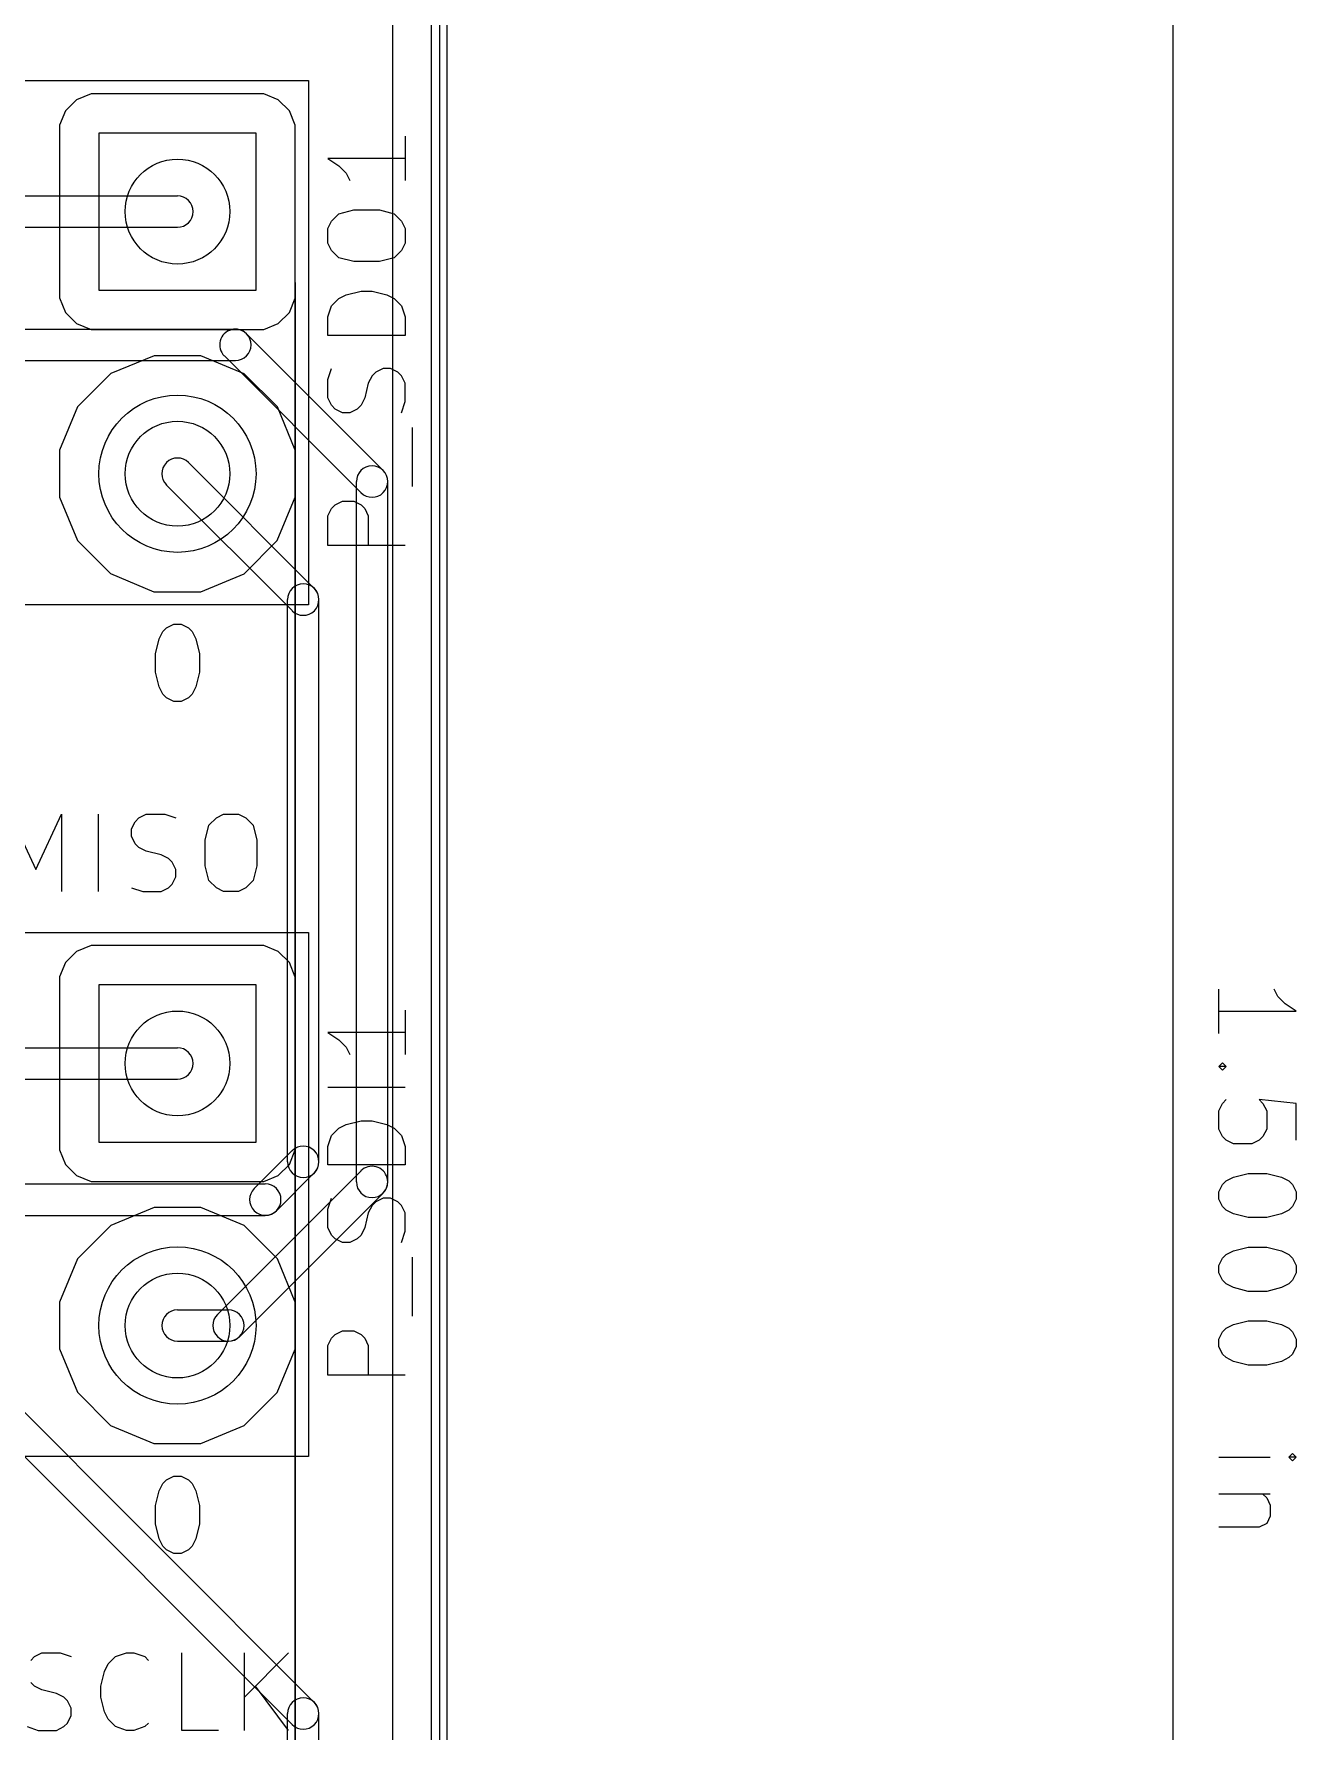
# Model space of a CAD drawing. Extents: x 10 to 410, y -287 to -10.
# Drawn here: x 241.18 to 253.42, y -136.01 to -119.56 of the extents above; entities that cross this region are included whole.
import ezdxf

# ---------------------------------------------------------------- set-up
doc = ezdxf.new("R2010")
doc.units = 0
doc.header["$MEASUREMENT"] = 0
doc.layers.add('Black', color=250, linetype='CONTINUOUS')
doc.layers.add('White', color=7, linetype='CONTINUOUS')

msp = doc.modelspace()

# ---------------------------------------------------------------- linework, layer by layer
at = {"layer": 'BLACK'}
for p, q in [((245.035, -150.495), (245.035, -112.395)), ((245.11, -112.395), (245.11, -150.495)), ((245.11, -112.395), (245.11, -150.495)), ((245.11, -112.395), (245.11, -150.495)), ((245.11, -112.395), (245.11, -150.495)), ((245.11, -112.395), (245.11, -150.495)), ((245.11, -112.395), (245.11, -150.495)), ((245.11, -112.395), (245.11, -150.495)), ((245.185, -150.495), (245.185, -112.395)), ((252.222, -112.395), (252.222, -150.495)), ((244.654, -112.851), (244.654, -146.252)), ((244.654, -112.851), (244.654, -146.252)), ((233.68, -120.015), (243.84, -120.015)), ((243.84, -120.015), (243.84, -125.095)), ((241.592, -120.2), (241.485, -120.307)), ((241.592, -120.2), (241.485, -120.307)), ((241.733, -120.142), (241.592, -120.2)), ((241.733, -120.142), (241.592, -120.2)), ((243.257, -120.142), (241.733, -120.142)), ((243.257, -120.142), (241.733, -120.142)), ((243.408, -120.142), (243.257, -120.142)), ((243.408, -120.142), (243.257, -120.142)), ((243.548, -120.2), (243.408, -120.142)), ((243.548, -120.2), (243.408, -120.142)), ((243.655, -120.307), (243.548, -120.2)), ((243.655, -120.307), (243.548, -120.2)), ((241.485, -120.307), (241.427, -120.447)), ((241.485, -120.307), (241.427, -120.447)), ((243.713, -120.448), (243.655, -120.307)), ((243.713, -120.448), (243.655, -120.307)), ((241.427, -120.447), (241.427, -120.598)), ((241.427, -120.447), (241.427, -120.598)), ((243.332, -120.523), (241.808, -120.523)), ((241.808, -120.523), (241.808, -122.047)), ((243.332, -120.523), (241.808, -120.523)), ((241.808, -120.523), (241.808, -122.047)), ((243.332, -120.523), (241.808, -120.523)), ((241.808, -120.523), (241.808, -122.047)), ((243.332, -122.047), (243.332, -120.523)), ((243.332, -122.047), (243.332, -120.523)), ((243.332, -122.047), (243.332, -120.523)), ((243.713, -121.972), (243.713, -120.448)), ((243.713, -121.972), (243.713, -120.448)), ((244.779, -120.555), (244.779, -120.984)), ((241.427, -120.598), (241.427, -122.122)), ((241.427, -120.598), (241.427, -122.122)), ((244.779, -120.769), (244.029, -120.769)), ((244.029, -120.769), (244.136, -120.841)), ((244.136, -120.841), (244.207, -120.912)), ((244.207, -120.912), (244.243, -120.984)), ((244.029, -121.448), (244.064, -121.376)), ((244.064, -121.376), (244.136, -121.305)), ((244.136, -121.305), (244.279, -121.269)), ((244.279, -121.269), (244.529, -121.269)), ((244.529, -121.269), (244.671, -121.305)), ((244.671, -121.305), (244.743, -121.376)), ((244.743, -121.376), (244.779, -121.448)), ((244.029, -121.591), (244.029, -121.448)), ((244.779, -121.448), (244.779, -121.591)), ((244.064, -121.662), (244.029, -121.591)), ((244.136, -121.734), (244.064, -121.662)), ((244.743, -121.662), (244.671, -121.734)), ((244.779, -121.591), (244.743, -121.662)), ((244.279, -121.769), (244.136, -121.734)), ((244.529, -121.769), (244.279, -121.769)), ((244.671, -121.734), (244.529, -121.769)), ((243.713, -123.598), (243.713, -121.972)), ((243.713, -122.123), (243.713, -121.972)), ((243.713, -121.972), (243.713, -123.598)), ((243.713, -123.598), (243.713, -121.972)), ((243.713, -122.123), (243.713, -121.972)), ((243.713, -121.972), (243.713, -123.598)), ((241.427, -122.122), (241.485, -122.263)), ((241.427, -122.122), (241.485, -122.263)), ((241.808, -122.047), (243.332, -122.047)), ((241.808, -122.047), (243.332, -122.047)), ((241.808, -122.047), (243.332, -122.047)), ((243.655, -122.263), (243.713, -122.123)), ((243.655, -122.263), (243.713, -122.123)), ((244.029, -122.305), (244.064, -122.198)), ((244.064, -122.198), (244.136, -122.126)), ((244.136, -122.126), (244.207, -122.091)), ((244.207, -122.091), (244.35, -122.055)), ((244.35, -122.055), (244.457, -122.055)), ((244.457, -122.055), (244.6, -122.091)), ((244.6, -122.091), (244.671, -122.126)), ((244.671, -122.126), (244.743, -122.198)), ((244.743, -122.198), (244.779, -122.305)), ((241.485, -122.263), (241.592, -122.37)), ((241.485, -122.263), (241.592, -122.37)), ((243.548, -122.37), (243.655, -122.263)), ((243.548, -122.37), (243.655, -122.263)), ((244.029, -122.484), (244.029, -122.305)), ((244.779, -122.305), (244.779, -122.484)), ((241.592, -122.37), (241.732, -122.428)), ((241.592, -122.37), (241.732, -122.428)), ((241.732, -122.428), (241.883, -122.428)), ((241.732, -122.428), (241.883, -122.428)), ((241.883, -122.428), (243.407, -122.428)), ((241.883, -122.428), (243.407, -122.428)), ((243.407, -122.428), (243.548, -122.37)), ((243.407, -122.428), (243.548, -122.37)), ((244.779, -122.484), (244.029, -122.484)), ((242.344, -122.682), (241.923, -122.855)), ((242.344, -122.682), (241.923, -122.855)), ((242.798, -122.682), (242.344, -122.682)), ((242.798, -122.682), (242.344, -122.682)), ((243.218, -122.857), (242.798, -122.682)), ((243.218, -122.857), (242.798, -122.682)), ((241.923, -122.855), (241.602, -123.177)), ((241.923, -122.855), (241.602, -123.177)), ((243.54, -123.178), (243.218, -122.857)), ((243.54, -123.178), (243.218, -122.857)), ((244.029, -122.912), (244.064, -122.805)), ((244.493, -122.841), (244.457, -122.876)), ((244.564, -122.805), (244.493, -122.841)), ((244.636, -122.805), (244.564, -122.805)), ((244.707, -122.841), (244.636, -122.805)), ((244.743, -122.876), (244.707, -122.841)), ((244.029, -123.091), (244.029, -122.912)), ((244.421, -122.948), (244.386, -123.091)), ((244.457, -122.876), (244.421, -122.948)), ((244.779, -122.948), (244.743, -122.876)), ((244.779, -123.126), (244.779, -122.948)), ((241.602, -123.177), (241.427, -123.597)), ((241.602, -123.177), (241.427, -123.597)), ((243.713, -123.598), (243.54, -123.178)), ((243.713, -123.598), (243.54, -123.178)), ((244.064, -123.162), (244.029, -123.091)), ((244.1, -123.198), (244.064, -123.162)), ((244.35, -123.162), (244.314, -123.198)), ((244.386, -123.091), (244.35, -123.162)), ((244.743, -123.234), (244.779, -123.126)), ((244.171, -123.234), (244.1, -123.198)), ((244.243, -123.234), (244.171, -123.234)), ((244.314, -123.198), (244.243, -123.234)), ((244.85, -123.948), (244.85, -123.376)), ((241.427, -123.597), (241.427, -124.051)), ((241.427, -123.597), (241.427, -124.051)), ((243.713, -123.599), (243.713, -123.598)), ((243.713, -123.599), (243.713, -123.598)), ((243.713, -131.854), (243.713, -123.599)), ((243.713, -124.053), (243.713, -123.599)), ((243.713, -123.599), (243.713, -131.854)), ((243.713, -131.854), (243.713, -123.599)), ((243.713, -124.053), (243.713, -123.599)), ((243.713, -123.599), (243.713, -131.854)), ((241.427, -124.051), (241.6, -124.472)), ((241.427, -124.051), (241.6, -124.472)), ((243.538, -124.473), (243.713, -124.053)), ((243.538, -124.473), (243.713, -124.053)), ((244.029, -124.234), (244.064, -124.162)), ((244.064, -124.162), (244.1, -124.126)), ((244.1, -124.126), (244.171, -124.091)), ((244.171, -124.091), (244.279, -124.091)), ((244.279, -124.091), (244.35, -124.126)), ((244.35, -124.126), (244.386, -124.162)), ((244.386, -124.162), (244.421, -124.234)), ((244.029, -124.519), (244.029, -124.234)), ((244.421, -124.234), (244.421, -124.519)), ((241.6, -124.472), (241.922, -124.793)), ((241.6, -124.472), (241.922, -124.793)), ((243.217, -124.795), (243.538, -124.473)), ((243.217, -124.795), (243.538, -124.473)), ((244.779, -124.519), (244.029, -124.519)), ((241.922, -124.793), (242.342, -124.968)), ((241.922, -124.793), (242.342, -124.968)), ((242.796, -124.968), (243.217, -124.795)), ((242.796, -124.968), (243.217, -124.795)), ((242.342, -124.968), (242.796, -124.968)), ((242.342, -124.968), (242.796, -124.968)), ((243.84, -125.095), (233.68, -125.095)), ((242.427, -125.355), (242.463, -125.319)), ((242.463, -125.319), (242.534, -125.284)), ((242.534, -125.284), (242.606, -125.284)), ((242.606, -125.284), (242.677, -125.319)), ((242.677, -125.319), (242.713, -125.355)), ((242.356, -125.569), (242.391, -125.426)), ((242.391, -125.426), (242.427, -125.355)), ((242.713, -125.355), (242.749, -125.426)), ((242.749, -125.426), (242.784, -125.569)), ((242.356, -125.748), (242.356, -125.569)), ((242.784, -125.569), (242.784, -125.748)), ((242.391, -125.891), (242.356, -125.748)), ((242.784, -125.748), (242.749, -125.891)), ((242.427, -125.962), (242.391, -125.891)), ((242.463, -125.998), (242.427, -125.962)), ((242.713, -125.962), (242.677, -125.998)), ((242.749, -125.891), (242.713, -125.962)), ((242.534, -126.034), (242.463, -125.998)), ((242.606, -126.034), (242.534, -126.034)), ((242.677, -125.998), (242.606, -126.034)), ((240.947, -127.125), (241.197, -127.661)), ((241.197, -127.661), (241.447, -127.125)), ((241.447, -127.125), (241.447, -127.875)), ((241.804, -127.875), (241.804, -127.125)), ((242.197, -127.161), (242.268, -127.125)), ((242.268, -127.125), (242.447, -127.125)), ((242.447, -127.125), (242.554, -127.161)), ((242.947, -127.161), (243.018, -127.125)), ((243.018, -127.125), (243.161, -127.125)), ((243.161, -127.125), (243.233, -127.161)), ((242.125, -127.268), (242.161, -127.197)), ((242.125, -127.339), (242.125, -127.268)), ((242.161, -127.197), (242.197, -127.161)), ((242.84, -127.375), (242.875, -127.232)), ((242.875, -127.232), (242.947, -127.161)), ((243.233, -127.161), (243.304, -127.232)), ((243.304, -127.232), (243.34, -127.375)), ((242.161, -127.411), (242.125, -127.339)), ((242.197, -127.447), (242.161, -127.411)), ((242.268, -127.482), (242.197, -127.447)), ((242.84, -127.625), (242.84, -127.375)), ((243.34, -127.375), (243.34, -127.625)), ((242.411, -127.518), (242.268, -127.482)), ((242.483, -127.554), (242.411, -127.518)), ((242.518, -127.589), (242.483, -127.554)), ((242.554, -127.661), (242.518, -127.589)), ((242.875, -127.768), (242.84, -127.625)), ((243.34, -127.625), (243.304, -127.768)), ((242.518, -127.804), (242.554, -127.732)), ((242.554, -127.732), (242.554, -127.661)), ((242.947, -127.839), (242.875, -127.768)), ((243.304, -127.768), (243.233, -127.839)), ((242.125, -127.839), (242.233, -127.875)), ((242.233, -127.875), (242.411, -127.875)), ((242.411, -127.875), (242.483, -127.839)), ((242.483, -127.839), (242.518, -127.804)), ((243.018, -127.875), (242.947, -127.839)), ((243.161, -127.875), (243.018, -127.875)), ((243.233, -127.839), (243.161, -127.875)), ((233.68, -128.27), (243.84, -128.27)), ((243.84, -128.27), (243.84, -133.35)), ((241.733, -128.397), (241.592, -128.455)), ((241.733, -128.397), (241.592, -128.455)), ((243.257, -128.397), (241.733, -128.397)), ((243.257, -128.397), (241.733, -128.397)), ((243.408, -128.397), (243.257, -128.397)), ((243.408, -128.397), (243.257, -128.397)), ((243.548, -128.455), (243.408, -128.397)), ((243.548, -128.455), (243.408, -128.397)), ((241.485, -128.562), (241.427, -128.702)), ((241.485, -128.562), (241.427, -128.702)), ((241.592, -128.455), (241.485, -128.562)), ((241.592, -128.455), (241.485, -128.562)), ((243.655, -128.562), (243.548, -128.455)), ((243.655, -128.562), (243.548, -128.455)), ((243.713, -128.703), (243.655, -128.562)), ((243.713, -128.703), (243.655, -128.562)), ((241.427, -128.702), (241.427, -128.853)), ((241.427, -128.702), (241.427, -128.853)), ((243.332, -128.778), (241.808, -128.778)), ((241.808, -128.778), (241.808, -130.302)), ((243.332, -128.778), (241.808, -128.778)), ((241.808, -128.778), (241.808, -130.302)), ((243.332, -128.778), (241.808, -128.778)), ((241.808, -128.778), (241.808, -130.302)), ((243.332, -130.302), (243.332, -128.778)), ((243.332, -130.302), (243.332, -128.778)), ((243.332, -130.302), (243.332, -128.778)), ((243.713, -130.227), (243.713, -128.703)), ((243.713, -130.227), (243.713, -128.703)), ((241.427, -128.853), (241.427, -130.377)), ((241.427, -128.853), (241.427, -130.377)), ((252.668, -129.249), (252.668, -128.82)), ((253.24, -128.891), (253.204, -128.82)), ((253.311, -128.963), (253.24, -128.891)), ((244.779, -129.024), (244.779, -129.453)), ((252.668, -129.034), (253.418, -129.034)), ((253.418, -129.034), (253.311, -128.963)), ((244.779, -129.239), (244.029, -129.239)), ((244.029, -129.239), (244.136, -129.31)), ((244.136, -129.31), (244.207, -129.381)), ((244.207, -129.381), (244.243, -129.453)), ((252.668, -129.57), (252.704, -129.534)), ((252.704, -129.606), (252.668, -129.57)), ((252.74, -129.57), (252.668, -129.57)), ((252.704, -129.534), (252.74, -129.57)), ((252.74, -129.57), (252.704, -129.606)), ((244.779, -129.774), (244.029, -129.774)), ((252.668, -129.999), (252.704, -129.927)), ((252.704, -129.927), (252.74, -129.891)), ((253.418, -129.927), (253.061, -129.891)), ((253.061, -129.891), (253.097, -129.927)), ((253.097, -129.927), (253.133, -129.999)), ((253.418, -130.284), (253.418, -129.927)), ((252.668, -130.177), (252.668, -129.999)), ((253.133, -129.999), (253.133, -130.177)), ((243.713, -131.853), (243.713, -130.227)), ((243.713, -130.378), (243.713, -130.227)), ((243.713, -130.227), (243.713, -131.853)), ((243.713, -131.853), (243.713, -130.227)), ((243.713, -130.378), (243.713, -130.227)), ((243.713, -130.227), (243.713, -131.853)), ((244.029, -130.346), (244.064, -130.239)), ((244.064, -130.239), (244.136, -130.167)), ((244.136, -130.167), (244.207, -130.131)), ((244.207, -130.131), (244.35, -130.096)), ((244.35, -130.096), (244.457, -130.096)), ((244.457, -130.096), (244.6, -130.131)), ((244.6, -130.131), (244.671, -130.167)), ((244.671, -130.167), (244.743, -130.239)), ((244.743, -130.239), (244.779, -130.346)), ((252.704, -130.249), (252.668, -130.177)), ((252.74, -130.284), (252.704, -130.249)), ((253.097, -130.249), (253.061, -130.284)), ((253.133, -130.177), (253.097, -130.249)), ((241.427, -130.377), (241.485, -130.518)), ((241.427, -130.377), (241.485, -130.518)), ((241.808, -130.302), (243.332, -130.302)), ((241.808, -130.302), (243.332, -130.302)), ((241.808, -130.302), (243.332, -130.302)), ((243.655, -130.518), (243.713, -130.378)), ((243.655, -130.518), (243.713, -130.378)), ((244.029, -130.524), (244.029, -130.346)), ((244.779, -130.346), (244.779, -130.524)), ((252.811, -130.32), (252.74, -130.284)), ((252.99, -130.32), (252.811, -130.32)), ((253.061, -130.284), (252.99, -130.32)), ((241.485, -130.518), (241.592, -130.625)), ((241.485, -130.518), (241.592, -130.625)), ((243.548, -130.625), (243.655, -130.518)), ((243.548, -130.625), (243.655, -130.518)), ((244.779, -130.524), (244.029, -130.524)), ((241.592, -130.625), (241.732, -130.683)), ((241.592, -130.625), (241.732, -130.683)), ((241.732, -130.683), (241.883, -130.683)), ((241.732, -130.683), (241.883, -130.683)), ((241.883, -130.683), (243.407, -130.683)), ((241.883, -130.683), (243.407, -130.683)), ((243.407, -130.683), (243.548, -130.625)), ((243.407, -130.683), (243.548, -130.625)), ((252.668, -130.784), (252.704, -130.713)), ((252.704, -130.713), (252.74, -130.677)), ((252.74, -130.677), (252.811, -130.641)), ((252.811, -130.641), (252.954, -130.606)), ((252.954, -130.606), (253.133, -130.606)), ((253.133, -130.606), (253.276, -130.641)), ((253.276, -130.641), (253.347, -130.677)), ((253.347, -130.677), (253.383, -130.713)), ((253.383, -130.713), (253.418, -130.784)), ((244.029, -130.953), (244.064, -130.846)), ((244.457, -130.917), (244.421, -130.989)), ((244.493, -130.881), (244.457, -130.917)), ((244.564, -130.846), (244.493, -130.881)), ((244.636, -130.846), (244.564, -130.846)), ((244.707, -130.881), (244.636, -130.846)), ((244.743, -130.917), (244.707, -130.881)), ((244.779, -130.989), (244.743, -130.917)), ((252.668, -130.856), (252.668, -130.784)), ((252.704, -130.927), (252.668, -130.856)), ((253.418, -130.856), (253.383, -130.927)), ((253.418, -130.784), (253.418, -130.856)), ((242.344, -130.937), (241.923, -131.11)), ((242.344, -130.937), (241.923, -131.11)), ((242.798, -130.937), (242.344, -130.937)), ((242.798, -130.937), (242.344, -130.937)), ((243.218, -131.112), (242.798, -130.937)), ((243.218, -131.112), (242.798, -130.937)), ((244.029, -131.131), (244.029, -130.953)), ((244.421, -130.989), (244.386, -131.131)), ((244.779, -131.167), (244.779, -130.989)), ((252.74, -130.963), (252.704, -130.927)), ((252.811, -130.999), (252.74, -130.963)), ((252.954, -131.034), (252.811, -130.999)), ((253.133, -131.034), (252.954, -131.034)), ((253.276, -130.999), (253.133, -131.034)), ((253.347, -130.963), (253.276, -130.999)), ((253.383, -130.927), (253.347, -130.963)), ((241.923, -131.11), (241.602, -131.432)), ((241.923, -131.11), (241.602, -131.432)), ((243.54, -131.433), (243.218, -131.112)), ((243.54, -131.433), (243.218, -131.112)), ((244.064, -131.203), (244.029, -131.131)), ((244.1, -131.239), (244.064, -131.203)), ((244.171, -131.274), (244.1, -131.239)), ((244.314, -131.239), (244.243, -131.274)), ((244.35, -131.203), (244.314, -131.239)), ((244.386, -131.131), (244.35, -131.203)), ((244.743, -131.274), (244.779, -131.167)), ((244.243, -131.274), (244.171, -131.274)), ((252.704, -131.427), (252.74, -131.391)), ((252.74, -131.391), (252.811, -131.356)), ((252.811, -131.356), (252.954, -131.32)), ((252.954, -131.32), (253.133, -131.32)), ((253.133, -131.32), (253.276, -131.356)), ((253.276, -131.356), (253.347, -131.391)), ((253.347, -131.391), (253.383, -131.427)), ((241.602, -131.432), (241.427, -131.852)), ((241.602, -131.432), (241.427, -131.852)), ((243.713, -131.853), (243.54, -131.433)), ((243.713, -131.853), (243.54, -131.433)), ((244.85, -131.989), (244.85, -131.417)), ((252.668, -131.499), (252.704, -131.427)), ((252.668, -131.57), (252.668, -131.499)), ((252.704, -131.641), (252.668, -131.57)), ((253.383, -131.427), (253.418, -131.499)), ((253.418, -131.57), (253.383, -131.641)), ((253.418, -131.499), (253.418, -131.57)), ((252.74, -131.677), (252.704, -131.641)), ((252.811, -131.713), (252.74, -131.677)), ((252.954, -131.749), (252.811, -131.713)), ((253.276, -131.713), (253.133, -131.749)), ((253.347, -131.677), (253.276, -131.713)), ((253.383, -131.641), (253.347, -131.677)), ((241.427, -131.852), (241.427, -132.306)), ((241.427, -131.852), (241.427, -132.306)), ((243.713, -131.854), (243.713, -131.853)), ((243.713, -131.854), (243.713, -131.853)), ((243.713, -140.109), (243.713, -131.854)), ((243.713, -132.308), (243.713, -131.854)), ((243.713, -131.854), (243.713, -140.109)), ((243.713, -140.109), (243.713, -131.854)), ((243.713, -132.308), (243.713, -131.854)), ((243.713, -131.854), (243.713, -140.109)), ((253.133, -131.749), (252.954, -131.749)), ((252.811, -132.07), (252.954, -132.034)), ((252.954, -132.034), (253.133, -132.034)), ((253.133, -132.034), (253.276, -132.07)), ((244.029, -132.274), (244.064, -132.203)), ((244.064, -132.203), (244.1, -132.167)), ((244.1, -132.167), (244.171, -132.131)), ((244.171, -132.131), (244.279, -132.131)), ((244.279, -132.131), (244.35, -132.167)), ((244.35, -132.167), (244.386, -132.203)), ((244.386, -132.203), (244.421, -132.274)), ((252.668, -132.213), (252.704, -132.141)), ((252.668, -132.284), (252.668, -132.213)), ((252.704, -132.141), (252.74, -132.106)), ((252.74, -132.106), (252.811, -132.07)), ((253.276, -132.07), (253.347, -132.106)), ((253.347, -132.106), (253.383, -132.141)), ((253.383, -132.141), (253.418, -132.213)), ((253.418, -132.213), (253.418, -132.284)), ((241.427, -132.306), (241.6, -132.727)), ((241.427, -132.306), (241.6, -132.727)), ((243.538, -132.728), (243.713, -132.308)), ((243.538, -132.728), (243.713, -132.308)), ((244.029, -132.56), (244.029, -132.274)), ((244.421, -132.274), (244.421, -132.56)), ((252.704, -132.356), (252.668, -132.284)), ((252.74, -132.391), (252.704, -132.356)), ((252.811, -132.427), (252.74, -132.391)), ((253.347, -132.391), (253.276, -132.427)), ((253.383, -132.356), (253.347, -132.391)), ((253.418, -132.284), (253.383, -132.356)), ((244.779, -132.56), (244.029, -132.56)), ((252.954, -132.463), (252.811, -132.427)), ((253.133, -132.463), (252.954, -132.463)), ((253.276, -132.427), (253.133, -132.463)), ((241.6, -132.727), (241.922, -133.048)), ((241.6, -132.727), (241.922, -133.048)), ((243.217, -133.05), (243.538, -132.728)), ((243.217, -133.05), (243.538, -132.728)), ((241.922, -133.048), (242.342, -133.223)), ((241.922, -133.048), (242.342, -133.223)), ((242.796, -133.223), (243.217, -133.05)), ((242.796, -133.223), (243.217, -133.05)), ((243.84, -133.35), (233.68, -133.35)), ((242.342, -133.223), (242.796, -133.223)), ((242.342, -133.223), (242.796, -133.223)), ((252.668, -133.356), (253.168, -133.356)), ((253.383, -133.32), (253.347, -133.356)), ((253.347, -133.356), (253.383, -133.391)), ((253.418, -133.356), (253.347, -133.356)), ((253.418, -133.356), (253.383, -133.32)), ((253.383, -133.391), (253.418, -133.356)), ((242.463, -133.574), (242.534, -133.539)), ((242.534, -133.539), (242.606, -133.539)), ((242.606, -133.539), (242.677, -133.574)), ((242.356, -133.824), (242.391, -133.681)), ((242.391, -133.681), (242.427, -133.61)), ((242.427, -133.61), (242.463, -133.574)), ((242.677, -133.574), (242.713, -133.61)), ((242.713, -133.61), (242.749, -133.681)), ((242.749, -133.681), (242.784, -133.824)), ((253.168, -133.713), (252.668, -133.713)), ((253.097, -133.713), (253.133, -133.749)), ((242.356, -134.003), (242.356, -133.824)), ((242.784, -133.824), (242.784, -134.003)), ((253.133, -133.749), (253.168, -133.82)), ((253.168, -133.82), (253.168, -133.927)), ((242.391, -134.146), (242.356, -134.003)), ((242.784, -134.003), (242.749, -134.146)), ((253.061, -134.034), (252.668, -134.034)), ((253.133, -133.999), (253.061, -134.034)), ((253.168, -133.927), (253.133, -133.999)), ((242.427, -134.217), (242.391, -134.146)), ((242.749, -134.146), (242.713, -134.217)), ((242.463, -134.253), (242.427, -134.217)), ((242.534, -134.289), (242.463, -134.253)), ((242.606, -134.289), (242.534, -134.289)), ((242.677, -134.253), (242.606, -134.289)), ((242.713, -134.217), (242.677, -134.253)), ((241.147, -135.325), (241.183, -135.289)), ((241.183, -135.289), (241.254, -135.253)), ((241.254, -135.253), (241.433, -135.253)), ((241.433, -135.253), (241.54, -135.289)), ((241.897, -135.36), (241.969, -135.289)), ((241.969, -135.289), (242.076, -135.253)), ((242.076, -135.253), (242.147, -135.253)), ((242.147, -135.253), (242.255, -135.289)), ((242.255, -135.289), (242.29, -135.325)), ((242.612, -136.003), (242.612, -135.253)), ((243.219, -136.003), (243.219, -135.253)), ((243.647, -135.253), (243.219, -135.682)), ((241.826, -135.575), (241.862, -135.432)), ((241.862, -135.432), (241.897, -135.36)), ((241.183, -135.575), (241.147, -135.539)), ((241.254, -135.61), (241.183, -135.575)), ((241.397, -135.646), (241.254, -135.61)), ((241.469, -135.682), (241.397, -135.646)), ((241.504, -135.717), (241.469, -135.682)), ((241.826, -135.682), (241.826, -135.575)), ((241.862, -135.825), (241.826, -135.682)), ((243.647, -136.003), (243.326, -135.575)), ((241.54, -135.789), (241.504, -135.717)), ((241.54, -135.86), (241.54, -135.789)), ((241.897, -135.896), (241.862, -135.825)), ((241.112, -135.967), (241.219, -136.003)), ((241.219, -136.003), (241.397, -136.003)), ((241.397, -136.003), (241.469, -135.967)), ((241.469, -135.967), (241.504, -135.932)), ((241.504, -135.932), (241.54, -135.86)), ((241.969, -135.967), (241.897, -135.896)), ((242.076, -136.003), (241.969, -135.967)), ((242.147, -136.003), (242.076, -136.003)), ((242.255, -135.967), (242.147, -136.003)), ((242.29, -135.932), (242.255, -135.967)), ((242.969, -136.003), (242.612, -136.003))]:
    msp.add_line(p, q, dxfattribs=at)
for centre in [(242.57, -123.825), (242.57, -123.825), (242.57, -123.825), (242.57, -132.08), (242.57, -132.08), (242.57, -132.08)]:
    msp.add_circle(centre, 0.762, dxfattribs=at)
at = {"layer": 'WHITE'}
for p, q in [((245.035, -150.495), (245.035, -112.395)), ((245.185, -150.495), (245.185, -112.395)), ((243.332, -120.523), (241.808, -120.523)), ((241.808, -120.523), (241.808, -122.047)), ((243.332, -122.047), (243.332, -120.523)), ((240.03, -121.133), (242.57, -121.133)), ((240.03, -121.437), (242.57, -121.437)), ((241.808, -122.047), (243.332, -122.047)), ((234.23, -122.424), (243.132, -122.424)), ((244.565, -123.793), (243.24, -122.468)), ((244.35, -124.009), (243.025, -122.684)), ((234.23, -122.728), (243.132, -122.728)), ((242.678, -123.717), (243.897, -124.937)), ((242.462, -123.933), (243.682, -125.152)), ((244.305, -130.688), (244.305, -123.901)), ((244.61, -130.688), (244.61, -123.901)), ((243.637, -130.493), (243.637, -125.045)), ((243.942, -130.493), (243.942, -125.045)), ((243.332, -128.778), (241.808, -128.778)), ((241.808, -128.778), (241.808, -130.302)), ((243.332, -130.302), (243.332, -128.778)), ((240.03, -129.388), (242.57, -129.388)), ((240.03, -129.692), (242.57, -129.692)), ((241.808, -130.302), (243.332, -130.302)), ((243.682, -130.385), (243.314, -130.753)), ((242.957, -131.972), (244.35, -130.58)), ((239.515, -130.708), (243.422, -130.708)), ((243.897, -130.601), (243.53, -130.968)), ((243.173, -132.188), (244.565, -130.796)), ((239.515, -131.013), (243.422, -131.013)), ((240.138, -131.972), (243.897, -135.732)), ((242.57, -131.928), (243.065, -131.928)), ((239.922, -132.188), (243.682, -135.947)), ((242.57, -132.232), (243.065, -132.232)), ((243.637, -138.816), (243.637, -135.84)), ((243.942, -138.816), (243.942, -135.84))]:
    msp.add_line(p, q, dxfattribs=at)
for centre, radius in [((242.57, -121.285), 0.508), ((242.57, -123.825), 0.762), ((242.57, -123.825), 0.508), ((242.57, -129.54), 0.508), ((242.57, -132.08), 0.762), ((242.57, -132.08), 0.508)]:
    msp.add_circle(centre, radius, dxfattribs=at)
for centre, start, end in [((242.57, -121.285), 270, 450), ((243.132, -122.576), 405, 585), ((243.132, -122.576), 270, 450), ((242.57, -123.825), 45, 225), ((244.457, -123.901), 360, 540), ((244.457, -123.901), 225, 405), ((243.79, -125.045), 360, 540), ((243.79, -125.045), 225, 405), ((242.57, -129.54), 270, 450), ((243.79, -130.493), -45, 135), ((243.79, -130.493), 180, 360), ((244.457, -130.688), 315, 495), ((243.422, -130.86), 135, 315), ((243.422, -130.86), 270, 450), ((244.457, -130.688), 180, 360), ((242.57, -132.08), 90, 270), ((243.065, -132.08), 135, 315), ((243.065, -132.08), 270, 450), ((243.79, -135.84), 360, 540), ((243.79, -135.84), 225, 405)]:
    msp.add_arc(centre, 0.152, start, end, dxfattribs=at)

doc.saveas('drawing.dxf')
